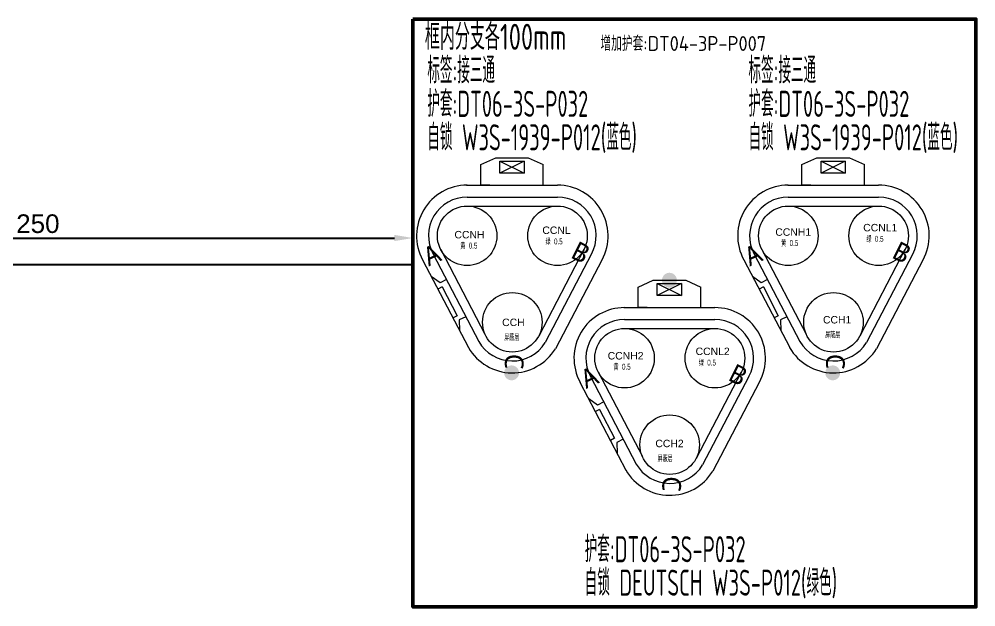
# Model space of a CAD drawing. Header units: millimetres. Extents: x 1762 to 3573, y 2019 to 2959.
# Drawn here: x 3161.6 to 3290.2, y 2286.2 to 2365.2 of the extents above; entities that cross this region are included whole.
import ezdxf

# ---------------------------------------------------------------- set-up
doc = ezdxf.new("R2010")
doc.units = ezdxf.units.MM
for name, color, linetype, lineweight in [('1轮廓实线层', 7, 'Continuous', 50), ('AM60', 3, 'Continuous', 25), ('护套层', 3, 'Continuous', 0)]:
    doc.layers.add(name, color=color, linetype=linetype, lineweight=lineweight)
doc.layers.add('孔名层', color=1, linetype='Continuous')
doc.layers.add('线色线径', color=1, linetype='Continuous')
doc.styles.add('ISO Proportional', font='isocp.shx', dxfattribs={"bigfont": 'gbcbig.shx'})
doc.styles.get("Standard").update_dxf_attribs({"font": 'arial.ttf'})
doc.styles.add('TH_GBDIM', font='gbenor.shx', dxfattribs={"width": 0.8, "bigfont": 'gbcbig.shx'})
doc.styles.add('孔名字体', font='', dxfattribs={"height": 5, "bigfont": 'gbcbig.shx'})
doc.styles.add('技术要求及剖视用', font='gbenor.shx', dxfattribs={"width": 0.7, "bigfont": 'gbcbig.shx'})
doc.styles.get('孔名字体').set_extended_font_data('Microsoft YaHei')
doc.dimstyles.new('ISO-25', dxfattribs={"dimtxt": 2.5, "dimasz": 2.5, "dimexe": 1.25, "dimexo": 0.625, "dimtad": 1, "dimtxsty": 'Standard', "dimcen": 2.5, "dimadec": 0, "dimazin": 0, "dimtfac": 1, "dimtmove": 0, "dimatfit": 3, "dimfxl": 1, "dimarcsym": 0})

# ---------------------------------------------------------------- blocks, each defined once
blk = doc.blocks.new('DT06-3S-P032-Out21521105156')
for p, q in [((-29.33, -14.82), (-27.31, -13.9)), ((-27.31, -13.9), (-22.94, -13.9)), ((-22.94, -13.9), (-20.92, -14.82)), ((-29.33, -17.58), (-29.33, -14.82)), ((-23.49, -14.35), (-26.76, -15.95)), ((-26.76, -14.35), (-23.49, -15.95)), ((-20.92, -17.58), (-20.92, -14.82)), ((-31.24, -17.58), (-19.01, -17.58)), ((-28.12, -17.58), (-29.33, -17.58)), ((-22.13, -17.58), (-20.92, -17.58)), ((-31.16, -19.18), (-19.01, -19.18)), ((-31.16, -20.38), (-19, -20.38)), ((-35.74, -26.85), (-29.59, -38.61)), ((-34.71, -26.23), (-28.76, -37.59)), ((-15.47, -26.24), (-21.54, -37.86)), ((-14.43, -26.82), (-20.66, -38.73)), ((-37.15, -27.61), (-30.97, -39.42)), ((-13.02, -27.58), (-19.3, -39.57)), ((-34.8, -30.7), (-35.98, -29.85)), ((-33.95, -30.26), (-34.8, -30.7)), ((-34.51, -31.26), (-35.08, -31.56)), ((-34.51, -31.26), (-32.5, -35.14)), ((-32.5, -35.14), (-33.06, -35.43)), ((-31.35, -35.26), (-32.21, -35.7)), ((-32.21, -35.7), (-32.17, -37.13))]:
    blk.add_line(p, q)
blk.add_lwpolyline([(-26.76, -14.35), (-23.49, -14.35), (-23.49, -15.95), (-26.76, -15.95)], close=True)
for centre in [(-31.16, -24.38), (-19.01, -24.38), (-25.09, -36.01)]:
    blk.add_circle(centre, 4)
for centre, radius, start, end in [((-31.16, -24.38), 6.8, 90, 208.4025), ((-19.01, -24.38), 6.8, 331.5975, 90), ((-31.16, -24.38), 5.2, 90, 208.4025), ((-19.01, -24.38), 5.2, 331.5975, 90), ((-25.09, -36.01), 6.8, 210, 328.4025), ((-25.09, -36.01), 5.2, 210, 328.4025)]:
    blk.add_arc(centre, radius, start, end)
at = {"layer": '孔名层', "style": '孔名字体'}
for s, rotation, p in [('B', 333.3512, (-17.4, -27.25)), ('A', 24.8528, (-36.33, -28.52)), ('C', 268.5587, (-26.04, -40.23))]:
    blk.add_text(s, height=2.5, rotation=rotation, dxfattribs=at).set_placement(p)
at = {"layer": '护套层', "style": '技术要求及剖视用', "width": 0.67}
for tag, p, flags in [('备注', (11.43, 11.35), 8), ('标号', (11.43, 7.35), 8), ('功能', (10.93, 3.35), 8), ('英文功能', (10.93, -0.65), 8), ('编号', (-0.07, -4.65), 8), ('护套号', (10.93, -4.65), 8), ('颜色', (31.93, -4.65), 9), ('厂家', (33.93, -4.65), 9), ('端子', (35.93, -4.65), 9), ('统计到BOM', (31.93, -6.65), 9), ('客户代号', (-0.07, -8.65), 8), ('配件', (10.93, -8.65), 8), ('配置', (31.93, -8.65), 9), ('编码', (33.93, -8.65), 9), ('防水栓', (35.93, -8.65), 9), ('工序', (31.93, -10.65), 9), ('工位', (33.93, -10.65), 9), ('设计软件', (38.69, -10.65), 9), ('附件', (10.93, -12.65), 8), ('视图', (31.93, -12.65), 9), ('方向', (33.93, -12.65), 9), ('盲栓', (35.93, -12.65), 9)]:
    blk.add_attdef(tag, p, '', height=3.5, dxfattribs=dict(at, flags=flags))
blk = doc.blocks.new('DT06-3S-P032-Out21521105310')
for p, q in [((-29.33, -14.82), (-27.31, -13.9)), ((-27.31, -13.9), (-22.94, -13.9)), ((-22.94, -13.9), (-20.92, -14.82)), ((-29.33, -17.58), (-29.33, -14.82)), ((-23.49, -14.35), (-26.76, -15.95)), ((-26.76, -14.35), (-23.49, -15.95)), ((-20.92, -17.58), (-20.92, -14.82)), ((-31.24, -17.58), (-19.01, -17.58)), ((-28.12, -17.58), (-29.33, -17.58)), ((-22.13, -17.58), (-20.92, -17.58)), ((-31.16, -19.18), (-19.01, -19.18)), ((-31.16, -20.38), (-19, -20.38)), ((-35.74, -26.85), (-29.59, -38.61)), ((-34.71, -26.23), (-28.76, -37.59)), ((-15.47, -26.24), (-21.54, -37.86)), ((-14.43, -26.82), (-20.66, -38.73)), ((-37.15, -27.61), (-30.97, -39.42)), ((-13.02, -27.58), (-19.3, -39.57)), ((-34.8, -30.7), (-35.98, -29.85)), ((-33.95, -30.26), (-34.8, -30.7)), ((-34.51, -31.26), (-35.08, -31.56)), ((-34.51, -31.26), (-32.5, -35.14)), ((-32.5, -35.14), (-33.06, -35.43)), ((-31.35, -35.26), (-32.21, -35.7)), ((-32.21, -35.7), (-32.17, -37.13))]:
    blk.add_line(p, q)
blk.add_lwpolyline([(-26.76, -14.35), (-23.49, -14.35), (-23.49, -15.95), (-26.76, -15.95)], close=True)
for centre in [(-31.16, -24.38), (-19.01, -24.38), (-25.09, -36.01)]:
    blk.add_circle(centre, 4)
for centre, radius, start, end in [((-31.16, -24.38), 6.8, 90, 208.4025), ((-19.01, -24.38), 6.8, 331.5975, 90), ((-31.16, -24.38), 5.2, 90, 208.4025), ((-19.01, -24.38), 5.2, 331.5975, 90), ((-25.09, -36.01), 6.8, 210, 328.4025), ((-25.09, -36.01), 5.2, 210, 328.4025)]:
    blk.add_arc(centre, radius, start, end)
at = {"layer": '孔名层', "style": '孔名字体'}
for s, rotation, p in [('B', 333.3512, (-17.4, -27.25)), ('A', 24.8528, (-36.33, -28.52)), ('C', 268.5587, (-26.04, -40.23))]:
    blk.add_text(s, height=2.5, rotation=rotation, dxfattribs=at).set_placement(p)
at = {"layer": '护套层', "style": '技术要求及剖视用', "width": 0.67}
for tag, p, flags in [('备注', (11.43, 11.35), 8), ('标号', (11.43, 7.35), 8), ('功能', (10.93, 3.35), 8), ('英文功能', (10.93, -0.65), 8), ('编号', (-0.07, -4.65), 8), ('护套号', (10.93, -4.65), 8), ('颜色', (31.93, -4.65), 9), ('厂家', (33.93, -4.65), 9), ('端子', (35.93, -4.65), 9), ('统计到BOM', (31.93, -6.65), 9), ('客户代号', (-0.07, -8.65), 8), ('配件', (10.93, -8.65), 8), ('配置', (31.93, -8.65), 9), ('编码', (33.93, -8.65), 9), ('防水栓', (35.93, -8.65), 9), ('工序', (31.93, -10.65), 9), ('工位', (33.93, -10.65), 9), ('设计软件', (38.69, -10.65), 9), ('附件', (10.93, -12.65), 8), ('视图', (31.93, -12.65), 9), ('方向', (33.93, -12.65), 9), ('盲栓', (35.93, -12.65), 9)]:
    blk.add_attdef(tag, p, '', height=3.5, dxfattribs=dict(at, flags=flags))
blk = doc.blocks.new('*D253')
at = {"color": 0, "lineweight": -2, "transparency": 16777216}
for p, q in [((3113.68, 2332.85), (3113.68, 2337.04)), ((3214.51, 2332.85), (3214.51, 2337.04)), ((3116.18, 2335.79), (3212.01, 2335.79))]:
    blk.add_line(p, q, dxfattribs=at)
at = {"color": 0, "transparency": 16777216}
for points in [[(3116.18, 2336.21), (3116.18, 2335.38), (3113.68, 2335.79)], [(3212.01, 2336.21), (3212.01, 2335.38), (3214.51, 2335.79)]]:
    blk.add_solid(points, dxfattribs=at)
at = {"layer": 'Defpoints', "color": 0, "transparency": 16777216}
for p in [(3214.51, 2335.79), (3113.68, 2332.22), (3214.51, 2332.22)]:
    blk.add_point(p, dxfattribs=at)
at = {"color": 3, "transparency": 16777216, "insert": (3164.09, 2337.7), "char_height": 2.5, "attachment_point": 5}
blk.add_mtext('250', dxfattribs=at)

msp = doc.modelspace()

# ---------------------------------------------------------------- hatches: boundary and pattern name
at = {"layer": '护套层'}
h = msp.add_hatch(color=256, dxfattribs=at)
edge = h.paths.add_edge_path()
edge.add_arc((3248.992, 2330.12), 1, 0, 360)
h = msp.add_hatch(color=256, dxfattribs=at)
edge = h.paths.add_edge_path()
edge.add_arc((3227.774, 2317.665), 1, 0, 360)
h = msp.add_hatch(color=256, dxfattribs=at)
edge = h.paths.add_edge_path()
edge.add_arc((3270.945, 2317.665), 1, 0, 360)

# ---------------------------------------------------------------- linework, layer by layer
msp.add_line((2247.015, 2332.224), (3214.505, 2332.224))
at = {"layer": '1轮廓实线层', "color": 2}
msp.add_lwpolyline([(3214.505, 2365.214), (3290.187, 2365.214), (3290.187, 2286.21), (3214.505, 2286.21)], close=True, dxfattribs=at)

# ---------------------------------------------------------------- block references
at = {"layer": '护套层'}
ref = msp.add_blockref('DT06-3S-P032-Out21521105156', (3252.957, 2360.474), dxfattribs=at)
ref.add_attrib('功能', '标签:接三通', (3216.449, 2356.577), dxfattribs={"height": 3.5, "style": '技术要求及剖视用', "width": 0.67})
ref.add_attrib('护套号', '护套:DT06-3S-P032', (3216.449, 2352.077), dxfattribs={"height": 3.5, "style": '技术要求及剖视用', "width": 0.67})
ref.add_attrib('附件', '自锁 W3S-1939-P012(蓝色)', (3216.449, 2347.577), dxfattribs={"height": 3.5, "style": '技术要求及剖视用', "width": 0.67})
ref = msp.add_blockref('DT06-3S-P032-Out21521105156', (3296.128, 2360.474), dxfattribs=at)
ref.add_attrib('功能', '标签:接三通', (3259.62, 2356.576), dxfattribs={"height": 3.5, "style": '技术要求及剖视用', "width": 0.67})
ref.add_attrib('护套号', '护套:DT06-3S-P032', (3259.62, 2352.076), dxfattribs={"height": 3.5, "style": '技术要求及剖视用', "width": 0.67})
ref.add_attrib('附件', '自锁 W3S-1939-P012(蓝色)', (3259.62, 2347.576), dxfattribs={"height": 3.5, "style": '技术要求及剖视用', "width": 0.67})
ref = msp.add_blockref('DT06-3S-P032-Out21521105310', (3274.118, 2344.018), dxfattribs=at)
ref.add_attrib('护套号', '护套:DT06-3S-P032', (3237.609, 2292.208), dxfattribs={"height": 3.5, "style": '技术要求及剖视用', "width": 0.67})
ref.add_attrib('附件', '自锁 DEUTSCH W3S-P012(绿色)', (3237.609, 2287.708), dxfattribs={"height": 3.5, "style": '技术要求及剖视用', "width": 0.67})

# ---------------------------------------------------------------- texts
at = {"color": 4, "style": 'TH_GBDIM', "width": 0.8}
msp.add_text('框内分支各100mm', height=3.5, dxfattribs=at).set_placement((3216.122, 2361.087))
at = {"layer": 'AM60', "color": 6, "style": 'ISO Proportional'}
msp.add_text('增加护套:DT04-3P-P007', height=2, dxfattribs=at).set_placement((3239.718, 2360.936))
at = {"layer": 'AM60', "lineweight": 5}
for s, p in [('CCNL', (3231.909, 2336.338)), ('CCNH1', (3263.226, 2336.093)), ('CCNL1', (3275.043, 2336.689)), ('CCNH', (3220.093, 2335.743)), ('CCNH2', (3240.693, 2319.463)), ('CCNL2', (3252.509, 2320.059))]:
    msp.add_text(s, height=1, dxfattribs=at).set_placement(p)
at = {"layer": 'AM60', "lineweight": 5, "char_height": 1, "width": 2.90576, "attachment_point": 1}
for s, insert in [('CCH', (3226.502, 2324.954)), ('CCH1', (3269.635, 2325.304)), ('CCH2', (3247.101, 2308.675))]:
    msp.add_mtext(s, dxfattribs=dict(at, insert=insert))
at = {"layer": '线色线径', "lineweight": 5, "width": 0.6}
for s, p in [('绿  0.5', (3232.339, 2334.93)), ('绿  0.5', (3275.473, 2335.28)), ('黄  0.5', (3220.88, 2334.367)), ('黄  0.5', (3264.013, 2334.718)), ('屏蔽层', (3226.798, 2322.066)), ('屏蔽层', (3269.931, 2322.417)), ('黄  0.5', (3241.479, 2318.088)), ('绿  0.5', (3252.939, 2318.65)), ('屏蔽层', (3247.397, 2305.787))]:
    msp.add_text(s, height=0.8, dxfattribs=at).set_placement(p)

# ---------------------------------------------------------------- dimensions: what is measured, and where the dimension line sits
at = {"color": 1}
dim = msp.add_linear_dim(base=(3214.505, 2335.795), p1=(3113.679, 2332.224), p2=(3214.505, 2332.224), text='250', dimstyle='ISO-25', override={"dimclrt": 3}, dxfattribs=at)
dim.commit()
dim.dimension.update_dxf_attribs({"geometry": '*D253', "text_midpoint": (3164.092, 2337.696)})

doc.saveas('drawing.dxf')
